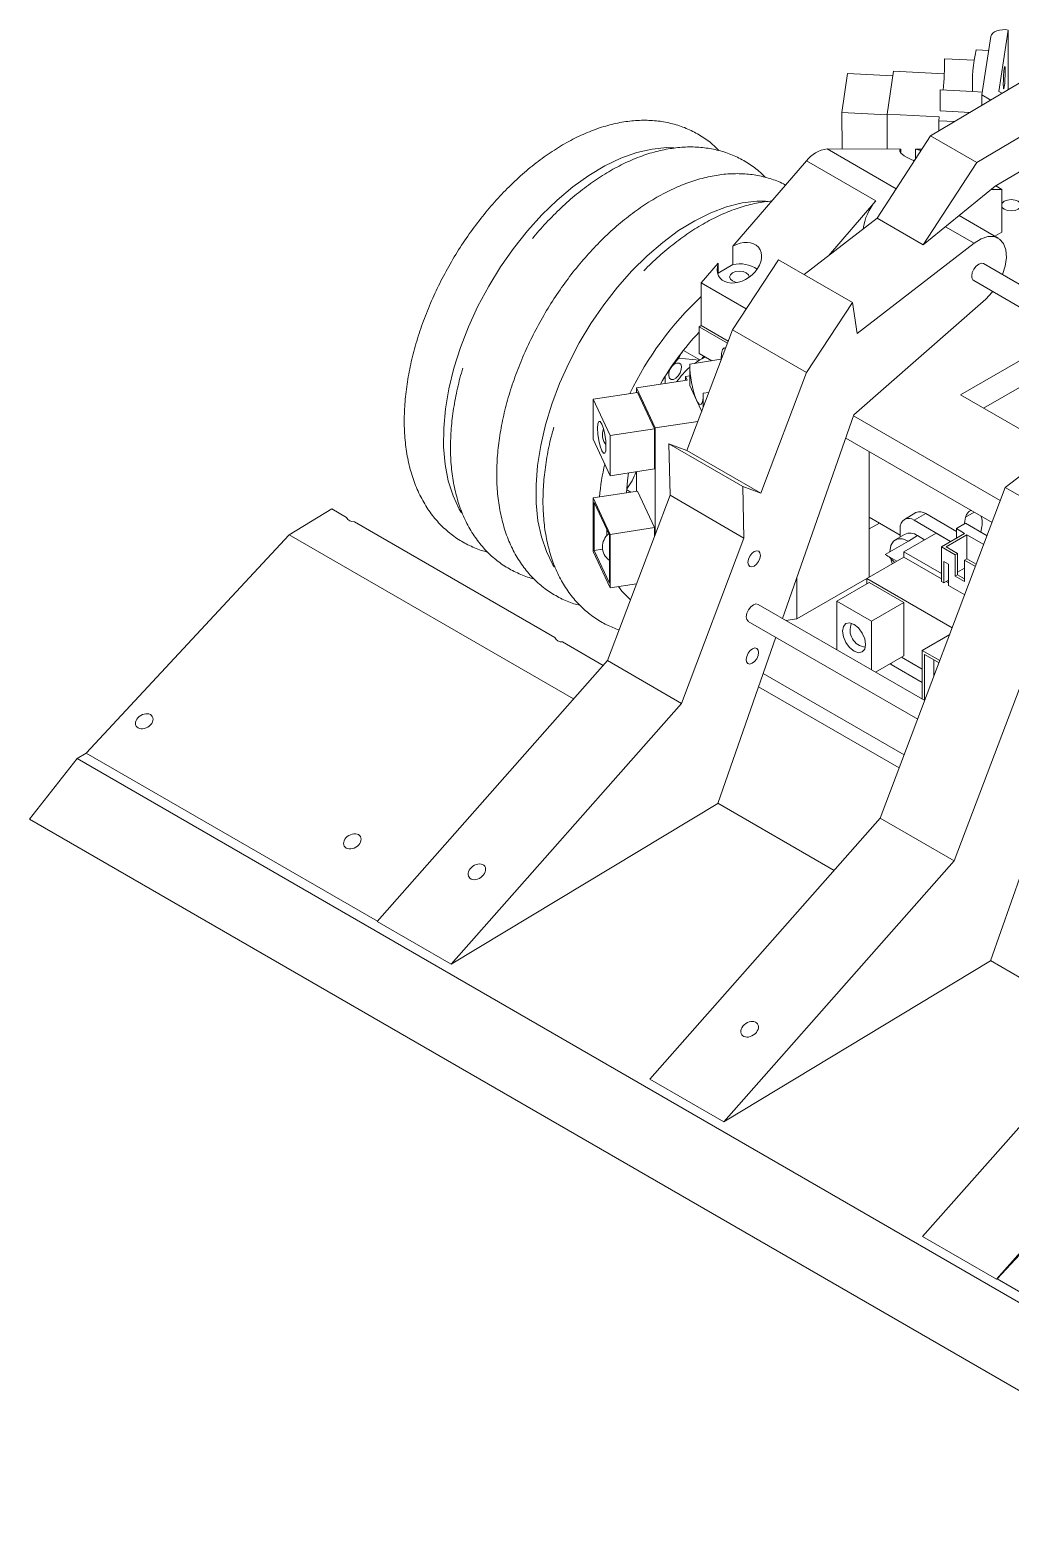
# Model space of a CAD drawing. Header units: millimetres. Extents: x 0 to 420, y 0 to 297.
# Drawn here: x 176.89 to 206.89, y 137.75 to 183.13 of the extents above; entities that cross this region are included whole.
import ezdxf

# ---------------------------------------------------------------- set-up
doc = ezdxf.new("R2010")
doc.units = ezdxf.units.MM

msp = doc.modelspace()

# ---------------------------------------------------------------- linework, layer by layer
at = {"color": 7, "linetype": 'Continuous', "lineweight": 15}
for p, q in [((206.022, 181.132), (206.293, 182.92)), ((206.825, 183.118), (206.54, 181.241)), ((206.825, 181.294), (206.825, 183.118)), ((206.228, 182.492), (205.848, 182.511)), ((208.542, 182.316), (204.447, 179.879)), ((204.881, 182.24), (205.786, 182.194)), ((201.738, 180.596), (201.912, 181.789)), ((201.912, 181.789), (203.295, 181.719)), ((203.123, 180.546), (203.315, 181.858)), ((203.315, 181.858), (204.869, 181.78)), ((204.743, 180.644), (204.741, 181.285)), ((204.741, 181.285), (205.738, 181.235)), ((209.956, 181.499), (205.861, 179.062)), ((206.022, 181.132), (206.022, 180.816)), ((206.022, 181.132), (206.291, 180.977)), ((206.64, 181.184), (206.54, 181.241)), ((204.743, 180.644), (205.656, 180.598)), ((201.741, 179.481), (201.738, 180.596)), ((201.738, 180.596), (203.123, 180.526)), ((203.123, 180.546), (204.717, 180.465)), ((203.126, 179.475), (203.123, 180.546)), ((204.7, 180.346), (204.717, 180.465)), ((204.7, 180.346), (205.19, 180.321)), ((204.701, 180.03), (204.7, 180.346)), ((204.447, 179.879), (202.813, 177.36)), ((205.861, 179.062), (204.447, 179.879)), ((209.276, 180.038), (206.424, 178.34)), ((203.538, 179.473), (201.289, 179.483)), ((203.538, 179.473), (203.538, 179.359)), ((204.181, 179.47), (203.99, 179.47)), ((203.99, 179.175), (203.99, 179.47)), ((200.653, 179.116), (198.404, 176.509)), ((202.774, 177.891), (200.653, 179.116)), ((203.916, 179.127), (203.985, 179.167)), ((205.861, 179.062), (204.227, 176.544)), ((206.424, 178.34), (204.227, 176.544)), ((206.628, 178.243), (206.441, 178.351)), ((202.774, 177.891), (201.323, 176.209)), ((206.628, 178.243), (206.307, 178.245)), ((206.628, 176.937), (206.628, 178.243)), ((206.52, 176.752), (205.325, 177.442)), ((200.582, 175.637), (202.813, 177.36)), ((204.227, 176.544), (202.813, 177.36)), ((202.209, 173.839), (205.779, 176.597)), ((206.414, 176.814), (206.628, 176.937)), ((199.795, 176.091), (198.392, 173.945)), ((198.404, 175.945), (198.404, 176.509)), ((199.795, 176.091), (202.057, 174.785)), ((197.951, 175.984), (197.435, 175.386)), ((197.943, 175.666), (197.951, 175.684)), ((197.951, 175.984), (197.951, 175.684)), ((197.951, 175.684), (198.404, 175.945)), ((211.522, 172.825), (206.071, 175.973)), ((198.814, 174.59), (197.435, 175.386)), ((197.435, 175.386), (197.435, 174.08)), ((205.771, 175.453), (211.009, 172.429)), ((202.057, 174.785), (200.655, 172.639)), ((202.209, 173.839), (202.057, 174.785)), ((206.135, 174.889), (202.106, 171.345)), ((196.998, 170.259), (198.392, 173.945)), ((197.435, 174.08), (197.372, 174.043)), ((198.24, 173.542), (197.372, 174.043)), ((197.372, 173.226), (197.372, 174.043)), ((198.262, 173.602), (197.435, 174.08)), ((198.392, 173.945), (200.655, 172.639)), ((208.591, 173.825), (205.362, 171.961)), ((198.187, 173.402), (198.134, 173.393)), ((196.738, 173.081), (197.377, 173.024)), ((197.392, 173.033), (196.891, 173.322)), ((197.083, 172.9), (198.049, 173.049)), ((197.083, 172.9), (197.083, 172.246)), ((197.377, 173.024), (197.226, 172.922)), ((197.757, 173.004), (197.372, 173.226)), ((197.449, 173.066), (197.512, 173.145)), ((197.557, 173.119), (197.449, 173.066)), ((208.897, 173.185), (206.069, 171.553)), ((206.736, 169.128), (211.86, 173.087)), ((196.329, 172.309), (196.329, 172.524)), ((196.954, 172.525), (197.083, 172.545)), ((197.006, 172.414), (196.954, 172.525)), ((196.954, 172.525), (196.954, 172.406)), ((199.261, 168.953), (200.655, 172.639)), ((194.134, 171.828), (195.486, 172.037)), ((195.46, 172.175), (197.006, 172.414)), ((196.029, 170.948), (195.46, 172.175)), ((195.46, 172.175), (195.46, 172.033)), ((196.004, 170.922), (195.486, 172.037)), ((197.29, 171.8), (197.083, 172.246)), ((197.497, 172.007), (197.669, 172.034)), ((197.497, 171.579), (197.497, 172.007)), ((194.651, 170.713), (194.134, 171.828)), ((194.134, 171.828), (194.134, 170.603)), ((197.45, 171.455), (197.29, 171.8)), ((205.362, 171.961), (208.247, 170.295)), ((196.029, 170.948), (197.335, 171.15)), ((199.922, 165.121), (202.106, 171.345)), ((206.583, 168.725), (202.096, 171.316)), ((194.651, 170.713), (196.004, 170.922)), ((194.651, 169.488), (194.651, 170.713)), ((196.004, 169.697), (196.004, 170.922)), ((196.029, 167.698), (196.029, 170.948)), ((206.33, 168.055), (201.858, 170.637)), ((194.134, 170.603), (194.651, 169.488)), ((198.703, 169.156), (196.44, 170.462)), ((196.48, 168.888), (196.44, 170.462)), ((196.44, 170.462), (196.998, 170.259)), ((199.261, 168.953), (196.998, 170.259)), ((202.575, 166.392), (202.575, 170.223)), ((194.651, 169.488), (196.004, 169.697)), ((195.46, 169.613), (195.46, 169.012)), ((194.134, 168.807), (195.486, 169.016)), ((194.567, 163.831), (196.48, 168.888)), ((195.282, 168.984), (195.157, 169.056)), ((196.004, 167.901), (195.486, 169.016)), ((198.742, 167.582), (196.48, 168.888)), ((198.742, 167.582), (198.703, 169.156)), ((198.703, 169.156), (199.261, 168.953)), ((202.911, 159.015), (206.736, 169.128)), ((206.736, 169.128), (208.999, 167.822)), ((184.83, 167.682), (186.141, 168.472)), ((186.141, 168.472), (186.588, 168.214)), ((194.651, 167.691), (194.134, 168.807)), ((194.134, 168.807), (194.134, 167.174)), ((194.625, 167.666), (194.16, 168.669)), ((194.16, 168.669), (194.16, 167.2)), ((204.001, 168.357), (203.648, 168.153)), ((186.825, 168.077), (192.952, 164.54)), ((194.651, 167.691), (196.004, 167.901)), ((196.004, 167.63), (196.004, 167.901)), ((202.575, 168.22), (203.523, 167.672)), ((202.886, 168.04), (202.575, 167.861)), ((204.301, 168.327), (203.948, 168.123)), ((203.948, 168.123), (205.064, 167.479)), ((205.238, 167.786), (204.301, 168.327)), ((205.521, 168.031), (205.238, 167.868)), ((205.521, 168.031), (206.178, 167.652)), ((206.016, 167.929), (205.983, 167.765)), ((178.624, 161.002), (184.83, 167.682)), ((184.83, 167.682), (193.531, 162.658)), ((194.546, 167.837), (194.546, 167.655)), ((194.625, 166.196), (194.625, 167.666)), ((194.651, 166.058), (194.651, 167.691)), ((196.83, 162.525), (198.742, 167.582)), ((203.064, 167.082), (203.771, 167.49)), ((203.654, 167.693), (203.371, 167.53)), ((203.523, 167.878), (203.523, 167.618)), ((203.63, 167.164), (204.619, 167.735)), ((203.771, 167.49), (204.054, 167.654)), ((204.266, 167.531), (204.054, 167.654)), ((205.064, 167.479), (204.619, 167.735)), ((204.781, 167.316), (205.488, 167.724)), ((205.559, 167.683), (204.923, 167.316)), ((205.174, 157.708), (208.999, 167.822)), ((205.238, 167.868), (205.488, 167.724)), ((205.238, 167.868), (205.238, 167.58)), ((206.076, 167.384), (205.559, 167.683)), ((205.559, 166.948), (205.559, 167.683)), ((194.134, 167.174), (194.651, 166.058)), ((194.419, 167.24), (194.16, 167.2)), ((194.16, 167.2), (194.625, 166.196)), ((202.498, 166.347), (203.63, 167.001)), ((203.417, 166.878), (203.064, 167.082)), ((203.63, 167.164), (203.63, 167.001)), ((204.781, 166.499), (203.63, 167.164)), ((204.781, 166.336), (203.63, 167.001)), ((205.206, 167.071), (204.781, 167.316)), ((204.781, 167.316), (204.781, 166.254)), ((204.923, 167.316), (205.276, 167.111)), ((205.276, 167.111), (205.206, 167.071)), ((205.206, 166.417), (205.206, 167.071)), ((205.276, 166.458), (205.276, 167.111)), ((204.993, 166.785), (204.852, 166.866)), ((204.852, 166.866), (204.852, 166.213)), ((204.993, 166.132), (204.993, 166.785)), ((205.488, 166.662), (205.276, 166.54)), ((205.488, 166.907), (205.559, 166.948)), ((205.823, 166.714), (205.488, 166.907)), ((205.488, 166.254), (205.488, 166.907)), ((205.559, 166.948), (205.848, 166.781)), ((194.651, 166.058), (195.456, 166.183)), ((200.36, 165.113), (200.36, 166.368)), ((202.498, 166.347), (200.36, 165.113)), ((201.579, 165.653), (202.569, 166.225)), ((205.113, 164.838), (202.498, 166.347)), ((202.498, 166.347), (202.498, 166.184)), ((203.63, 165.613), (202.569, 166.225)), ((204.781, 166.254), (204.852, 166.213)), ((204.993, 166.295), (204.852, 166.213)), ((204.993, 166.213), (204.923, 166.254)), ((204.993, 166.253), (204.977, 166.286)), ((204.993, 166.132), (205.493, 165.843)), ((205.276, 166.458), (205.206, 166.417)), ((205.206, 166.417), (205.488, 166.254)), ((205.276, 166.458), (205.488, 166.336)), ((202.64, 165.041), (201.579, 165.653)), ((201.579, 165.653), (201.579, 164.164)), ((204.271, 162.61), (199.174, 165.552)), ((202.64, 165.041), (203.63, 165.613)), ((203.63, 163.98), (203.63, 165.613)), ((198.874, 165.033), (204.056, 162.042)), ((200.36, 165.113), (200.026, 165.061)), ((202.64, 163.552), (202.64, 165.041)), ((193.189, 164.403), (194.436, 163.683)), ((197.938, 159.465), (199.72, 164.545)), ((204.195, 164.143), (205.034, 164.627)), ((187.519, 155.85), (194.567, 163.831)), ((194.567, 163.831), (196.83, 162.525)), ((202.764, 163.48), (203.63, 163.98)), ((203.559, 163.939), (204.195, 163.571)), ((204.195, 164.143), (204.195, 162.654)), ((204.733, 163.833), (204.195, 164.143)), ((204.708, 163.766), (204.266, 164.021)), ((204.266, 164.021), (204.266, 162.613)), ((204.549, 163.857), (204.549, 163.345)), ((199.332, 163.439), (203.643, 160.951)), ((203.241, 163.714), (203.207, 163.735)), ((203.241, 163.714), (204.195, 163.163)), ((199.189, 163.032), (203.491, 160.549)), ((189.782, 154.544), (196.83, 162.525)), ((176.894, 158.978), (178.344, 160.833)), ((178.624, 161.002), (178.344, 160.833)), ((178.344, 160.833), (215.114, 139.607)), ((178.624, 161.002), (187.529, 155.861)), ((197.938, 159.465), (189.782, 154.544)), ((201.5, 157.417), (197.94, 159.472)), ((206.282, 154.648), (207.966, 159.449)), ((176.894, 158.978), (213.664, 137.751)), ((195.863, 151.033), (202.911, 159.015)), ((202.911, 159.015), (205.174, 157.708)), ((198.126, 149.727), (205.174, 157.708)), ((187.519, 155.85), (189.782, 154.544)), ((206.282, 154.648), (198.126, 149.727)), ((209.844, 152.6), (206.284, 154.655)), ((204.207, 146.216), (211.255, 154.198)), ((206.47, 144.91), (213.517, 152.892)), ((206.484, 144.919), (212.69, 151.598)), ((195.863, 151.033), (198.126, 149.727)), ((204.207, 146.216), (206.47, 144.91)), ((206.484, 144.919), (206.47, 144.91)), ((206.484, 144.919), (215.393, 139.775))]:
    msp.add_line(p, q, dxfattribs=at)
at = {"color": 8, "linetype": 'Continuous', "lineweight": 15}
for p, q in [((205.738, 181.235), (206.035, 181.22)), ((203.4, 178.265), (201.289, 179.483)), ((204.908, 177.1), (205.779, 176.597)), ((205.521, 168.215), (205.787, 168.368)), ((203.241, 163.755), (203.241, 163.714))]:
    msp.add_line(p, q, dxfattribs=at)
at = {"color": 7, "linetype": 'Continuous', "lineweight": 15, "flags": 128}
for points in [[(206.825, 183.118), (206.736, 183.13), (206.645, 183.129), (206.557, 183.117), (206.475, 183.094), (206.405, 183.061), (206.349, 183.019), (206.311, 182.972), (206.293, 182.92)], [(206.673, 181.465), (206.676, 181.59), (206.682, 181.726), (206.692, 181.854), (206.704, 181.953), (206.716, 182.008), (206.725, 182.011), (206.732, 181.962), (206.734, 181.868), (206.732, 181.743), (206.725, 181.607), (206.716, 181.48), (206.704, 181.381), (206.692, 181.326), (206.682, 181.322), (206.676, 181.371), (206.673, 181.465)], [(207.13, 177.88), (207.032, 177.917), (206.918, 177.931), (206.803, 177.917), (206.705, 177.88), (206.64, 177.824), (206.628, 177.802)], [(206.628, 177.713), (206.64, 177.691), (206.705, 177.635), (206.803, 177.597), (206.918, 177.584), (207.032, 177.597), (207.13, 177.635), (207.195, 177.691), (207.218, 177.757), (207.195, 177.824), (207.13, 177.88), (207.13, 177.88)], [(205.779, 176.597), (205.994, 176.731), (206.205, 176.8), (206.397, 176.799), (206.558, 176.727), (206.679, 176.591), (206.75, 176.398), (206.768, 176.16), (206.732, 175.894), (206.652, 175.637)], [(198.39, 175.692), (198.325, 175.636), (198.302, 175.57), (198.325, 175.503), (198.39, 175.447), (198.487, 175.41), (198.554, 175.399)], [(198.901, 175.559), (198.902, 175.57), (198.879, 175.636), (198.814, 175.692), (198.717, 175.73), (198.602, 175.743), (198.487, 175.73), (198.39, 175.692)], [(205.708, 175.596), (205.726, 175.699), (205.774, 175.805), (205.844, 175.897), (205.925, 175.96), (206.006, 175.986), (206.071, 175.973)], [(206.352, 175.118), (206.335, 175.097), (206.135, 174.889)], [(198.177, 173.377), (198.134, 173.394), (198.089, 173.348), (198.059, 173.229), (198.049, 173.049)], [(196.806, 172.896), (196.755, 172.933), (196.686, 172.933), (196.609, 172.894), (196.536, 172.823), (196.478, 172.731), (196.444, 172.631), (196.439, 172.539), (196.463, 172.469), (196.514, 172.431), (196.584, 172.432), (196.661, 172.471), (196.734, 172.542), (196.792, 172.634), (196.826, 172.734), (196.831, 172.826), (196.806, 172.896)], [(197.29, 171.8), (197.331, 171.726), (197.369, 171.679), (197.405, 171.662), (197.437, 171.676), (197.462, 171.72), (197.482, 171.791), (197.493, 171.888), (197.497, 172.007)], [(194.522, 170.379), (194.512, 170.557), (194.484, 170.749), (194.442, 170.928), (194.392, 171.066), (194.343, 171.142), (194.301, 171.144), (194.273, 171.072), (194.263, 170.937), (194.273, 170.759), (194.301, 170.566), (194.343, 170.387), (194.392, 170.25), (194.442, 170.174), (194.484, 170.172), (194.512, 170.244), (194.522, 170.379)], [(195.209, 169.574), (195.179, 169.34), (195.153, 168.964)], [(205.481, 168.008), (205.485, 168.034), (205.521, 168.215)], [(203.771, 167.49), (203.596, 167.559), (203.438, 167.558), (203.313, 167.485), (203.233, 167.35), (203.205, 167.164)], [(198.863, 166.837), (198.88, 166.931), (198.922, 167.026), (198.985, 167.108), (199.058, 167.166), (199.131, 167.189), (199.192, 167.175), (199.232, 167.125), (199.245, 167.048), (199.229, 166.955), (199.186, 166.86), (199.124, 166.777), (199.05, 166.72), (198.978, 166.697), (198.917, 166.711), (198.876, 166.76), (198.863, 166.837)], [(203.23, 166.957), (203.233, 166.946), (203.279, 166.798)], [(199.174, 165.552), (199.109, 165.566), (199.029, 165.54), (198.947, 165.476), (198.877, 165.385), (198.83, 165.279), (198.812, 165.175), (198.826, 165.09), (198.871, 165.035), (198.874, 165.033)], [(202.109, 164.939), (201.974, 164.986), (201.859, 164.964), (201.783, 164.876), (201.756, 164.735), (201.783, 164.563), (201.859, 164.386), (201.974, 164.232), (202.109, 164.122), (202.245, 164.075), (202.359, 164.098), (202.436, 164.186), (202.463, 164.327), (202.436, 164.498), (202.359, 164.675), (202.245, 164.83), (202.109, 164.939)], [(198.809, 163.867), (198.825, 163.96), (198.868, 164.055), (198.931, 164.138), (199.004, 164.195), (199.077, 164.219), (199.138, 164.205), (199.178, 164.155), (199.191, 164.078), (199.175, 163.985), (199.132, 163.89), (199.069, 163.807), (198.996, 163.75), (198.923, 163.726), (198.862, 163.74), (198.822, 163.79), (198.809, 163.867)]]:
    msp.add_lwpolyline(points, dxfattribs=at)
at = {"color": 8, "linetype": 'Continuous', "lineweight": 15, "flags": 128}
for points in [[(196.597, 179.52), (196.386, 179.522), (195.932, 179.478), (195.462, 179.37), (194.979, 179.198), (194.489, 178.964), (193.997, 178.67), (193.509, 178.32), (193.03, 177.918), (192.564, 177.467), (192.117, 176.973), (191.694, 176.44), (191.298, 175.875), (190.934, 175.283), (190.606, 174.671), (190.318, 174.044), (190.072, 173.411), (189.872, 172.777), (189.718, 172.149), (189.613, 171.534), (189.559, 170.938), (189.555, 170.368), (189.601, 169.829), (189.697, 169.328), (189.843, 168.87), (190.036, 168.459), (190.101, 168.349)], [(199.4, 177.888), (199.14, 177.886), (198.683, 177.832), (198.21, 177.713), (197.726, 177.53), (197.235, 177.286), (196.744, 176.983), (196.257, 176.624), (195.78, 176.213), (195.317, 175.755), (194.873, 175.254), (194.454, 174.715), (194.063, 174.145), (193.705, 173.549), (193.384, 172.934), (193.103, 172.306), (192.864, 171.672), (192.671, 171.039), (192.526, 170.412), (192.429, 169.8), (192.383, 169.208), (192.387, 168.643), (192.442, 168.11), (192.547, 167.616), (192.7, 167.165), (192.901, 166.763), (192.938, 166.702)], [(194.903, 166.097), (195.011, 165.959), (195.271, 165.694)]]:
    msp.add_lwpolyline(points, dxfattribs=at)
at = {"color": 7, "linetype": 'Continuous', "lineweight": 15}
for centre, radius, start, end in [((210.11, 181.501), 4.381, 166.6644, 183.4791), ((195.095, 182.253), 9.785, 354.2956, 359.9216), ((201.392, 178.57), 0.918, 96.4158, 143.5789), ((203.97, 176.84), 1.592, 138.7001, 173.0459), ((198.607, 174.985), 0.982, 56.7133, 101.9375), ((205.849, 175.572), 0.142, 170.4208, 236.6353), ((203.361, 168.163), 8.275, 136.3668, 150.1067), ((195.403, 174.016), 1.63, 314.2808, 333.1848), ((200.135, 172.905), 3.052, 180.1061, 201.2269), ((198.258, 171.581), 1.691, 118.5921, 121.4025), ((198.893, 170.78), 2.716, 131.794, 144.3225), ((194.926, 170.74), 0.513, 159.8083, 217.7778), ((193.825, 170.135), 1.698, 321.7008, 341.9792), ((204.126, 168.082), 0.302, 54.3828, 114.3071), ((186.804, 168.314), 0.238, 204.8507, 275.1547), ((203.782, 167.92), 0.262, 50.7968, 189.2142), ((194.926, 167.312), 0.513, 128.8676, 232.9928), ((203.821, 167.343), 0.389, 53.1998, 115.4901), ((202.519, 166.183), 1.051, 38.3501, 58.7865), ((202.5, 164.756), 0.512, 155.0258, 264.9688), ((193.168, 164.64), 0.238, 204.8506, 275.1547)]:
    msp.add_arc(centre, radius, start, end, dxfattribs=at)
at = {"color": 8, "linetype": 'Continuous', "lineweight": 15}
for centre, radius, start, end in [((204.438, 167.528), 10.22, 133.2542, 154.0495), ((201.949, 168.171), 7.653, 167.3085, 175.0141)]:
    msp.add_arc(centre, radius, start, end, dxfattribs=at)
at = {"color": 7, "linetype": 'Continuous', "lineweight": 15}
for centre, major_axis, ratio, start_param, end_param in [((204.188, 179.227), (0.678, -0.213), 0.262298, 2.928485, 4.437496), ((204.188, 179.227), (0.678, -0.213), 0.262298, 1.7004, 1.948571), ((198.602, 176.002), (0.598, 0.455), 0.710968, 2.350566, 7.653837)]:
    msp.add_ellipse(centre, major_axis=major_axis, ratio=ratio, start_param=start_param, end_param=end_param, dxfattribs=at)
for centre, major_axis, ratio in [((180.399, 161.977), (0.247, 0.148), 0.722109), ((186.763, 158.303), (0.247, 0.148), 0.722109), ((190.572, 157.373), (0.24, 0.168), 0.719856), ((198.916, 152.556), (0.24, 0.168), 0.719856)]:
    msp.add_ellipse(centre, major_axis=major_axis, ratio=ratio, dxfattribs=at)
for points, knots in [([(197.977, 179.43), (197.912, 179.496), (197.743, 179.669), (197.423, 179.892), (197.031, 180.1), (196.613, 180.247), (196.175, 180.336), (195.719, 180.368), (195.246, 180.341), (194.759, 180.256), (194.262, 180.111), (193.759, 179.908), (193.254, 179.647), (192.754, 179.332), (192.264, 178.967), (191.788, 178.556), (191.33, 178.103), (190.894, 177.613), (190.483, 177.09), (190.1, 176.539), (189.748, 175.964), (189.43, 175.37), (189.147, 174.761), (188.904, 174.143), (188.702, 173.521), (188.542, 172.898), (188.428, 172.28), (188.362, 171.671), (188.344, 171.076), (188.377, 170.5), (188.462, 169.95), (188.6, 169.43), (188.791, 168.95), (189.031, 168.515), (189.316, 168.131), (189.642, 167.803), (190.002, 167.531), (190.393, 167.322), (190.697, 167.197), (190.874, 167.16), (190.907, 167.153)], [0, 0, 0, 0, 0.015657, 0.041167, 0.06634, 0.091402, 0.116547, 0.142009, 0.167965, 0.194509, 0.221629, 0.249225, 0.27714, 0.30522, 0.333335, 0.361407, 0.389413, 0.417351, 0.445229, 0.473065, 0.500879, 0.528693, 0.556524, 0.584392, 0.612321, 0.640332, 0.668446, 0.696675, 0.725021, 0.753461, 0.781909, 0.810218, 0.8382, 0.865658, 0.892459, 0.918587, 0.944152, 0.969353, 0.994422, 1, 1, 1, 1]), ([(199.396, 178.609), (199.33, 178.676), (199.159, 178.851), (198.837, 179.076), (198.445, 179.283), (198.027, 179.43), (197.589, 179.52), (197.133, 179.552), (196.66, 179.525), (196.174, 179.44), (195.676, 179.295), (195.173, 179.091), (194.669, 178.831), (194.168, 178.516), (193.678, 178.15), (193.202, 177.74), (192.746, 177.285), (192.435, 176.948), (192.285, 176.756), (192.271, 176.738)], [0, 0, 0, 0, 0.0382513, 0.098903, 0.1587558, 0.2183415, 0.2781263, 0.3386649, 0.4003792, 0.4634891, 0.5279718, 0.5935827, 0.6599541, 0.7267175, 0.7935622, 0.8603076, 0.9268952, 0.9933192, 1, 1, 1, 1]), ([(200.015, 178.377), (199.993, 178.389), (199.844, 178.476), (199.54, 178.581), (199.109, 178.689), (198.656, 178.733), (198.187, 178.72), (197.703, 178.649), (197.208, 178.518), (196.706, 178.328), (196.201, 178.081), (195.7, 177.778), (195.207, 177.424), (194.727, 177.024), (194.265, 176.58), (193.823, 176.099), (193.406, 175.583), (193.016, 175.038), (192.656, 174.468), (192.33, 173.878), (192.039, 173.273), (191.786, 172.657), (191.574, 172.035), (191.404, 171.412), (191.28, 170.792), (191.201, 170.18), (191.172, 169.582), (191.193, 169.001), (191.266, 168.444), (191.391, 167.917), (191.57, 167.426), (191.798, 166.98), (192.073, 166.584), (192.39, 166.242), (192.743, 165.957), (193.127, 165.733), (193.458, 165.588), (193.665, 165.539), (193.729, 165.524)], [0, 0, 0, 0, 0.004613, 0.031193, 0.057799, 0.084686, 0.112061, 0.140044, 0.168652, 0.197794, 0.227317, 0.25705, 0.286851, 0.316618, 0.346318, 0.375945, 0.405506, 0.435018, 0.4645, 0.493977, 0.523469, 0.552994, 0.582578, 0.612244, 0.642014, 0.671904, 0.701919, 0.732042, 0.762204, 0.792259, 0.822017, 0.851267, 0.879843, 0.907698, 0.934917, 0.961696, 0.988285, 1, 1, 1, 1]), ([(199.598, 177.893), (199.439, 177.874), (199.116, 177.834), (198.623, 177.701), (198.12, 177.512), (197.615, 177.264), (197.114, 176.962), (196.621, 176.609), (196.143, 176.204), (195.829, 175.917), (195.681, 175.756), (195.68, 175.755)], [0, 0, 0, 0, 0.118163, 0.240392, 0.36491, 0.49105, 0.618091, 0.745419, 0.872604, 0.999505, 1, 1, 1, 1]), ([(190.148, 172.781), (190.14, 172.756), (190.063, 172.523), (189.959, 172.082), (189.842, 171.464), (189.776, 170.855), (189.758, 170.26), (189.791, 169.684), (189.876, 169.133), (190.014, 168.614), (190.205, 168.134), (190.445, 167.699), (190.73, 167.315), (191.056, 166.987), (191.416, 166.715), (191.808, 166.506), (192.111, 166.381), (192.286, 166.344), (192.317, 166.337)], [0, 0, 0, 0, 0.008683, 0.080345, 0.152269, 0.224489, 0.297008, 0.369765, 0.442543, 0.514967, 0.586554, 0.656802, 0.725367, 0.792212, 0.857615, 0.922088, 0.98622, 1, 1, 1, 1]), ([(192.929, 170.976), (192.894, 170.85), (192.799, 170.515), (192.695, 169.976), (192.615, 169.364), (192.586, 168.765), (192.607, 168.185), (192.68, 167.627), (192.806, 167.1), (192.984, 166.61), (193.212, 166.164), (193.488, 165.768), (193.804, 165.426), (194.158, 165.142), (194.53, 164.917), (194.795, 164.817), (194.922, 164.769)], [0, 0, 0, 0, 0.046142, 0.12208, 0.198325, 0.274889, 0.351727, 0.428665, 0.505331, 0.58124, 0.655851, 0.728744, 0.799796, 0.869229, 0.937536, 1, 1, 1, 1]), ([(205.521, 168.215), (205.533, 168.252), (205.558, 168.326), (205.622, 168.399), (205.673, 168.416), (205.693, 168.422)], [0, 0, 0, 0, 0.380674, 0.761224, 1, 1, 1, 1]), ([(205.985, 168.254), (205.992, 168.24), (206.015, 168.191), (206.03, 168.091), (206.029, 167.994), (206.018, 167.942), (206.016, 167.929)], [0, 0, 0, 0, 0.1435423, 0.4972119, 0.8742686, 1, 1, 1, 1])]:
    msp.add_open_spline(points, degree=3, knots=knots, dxfattribs=at)

doc.saveas('drawing.dxf')
